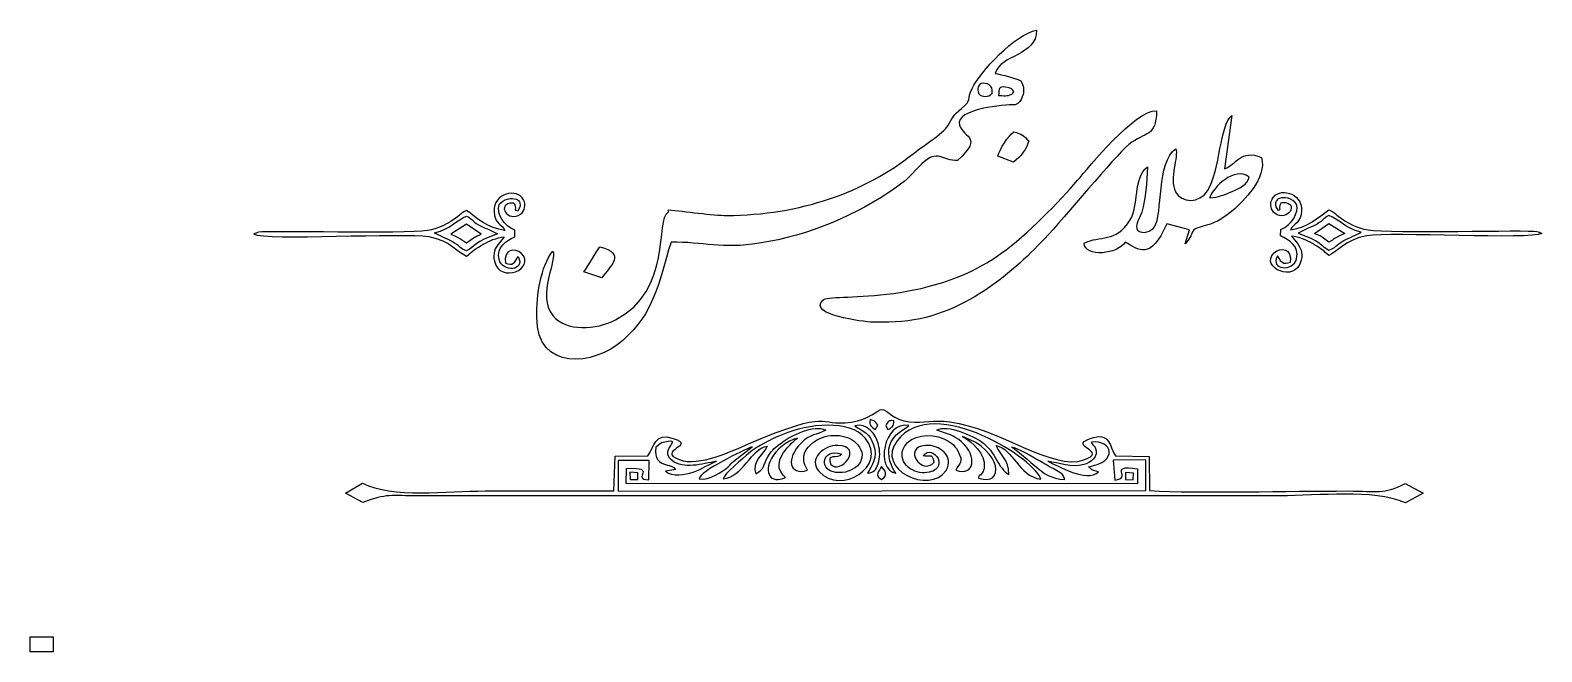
# Model space of a CAD drawing. Header units: millimetres. Extents: x -324 to 397, y -93 to 254.
# Drawn here: x -324.4 to -76.3, y 151.6 to 253.7 of the extents above; entities that cross this region are included whole.
import ezdxf

# ---------------------------------------------------------------- set-up
doc = ezdxf.new("R2010")
doc.units = ezdxf.units.MM
doc.header["$MEASUREMENT"] = 0
doc.header["$XCLIPFRAME"] = 2
doc.layers.add('Layer 1', color=7, linetype='Continuous')
picture_1 = doc.add_image_def('image1.jpg', size_in_pixel=(19469, 12820))

msp = doc.modelspace()

# ---------------------------------------------------------------- linework, layer by layer
at = {"layer": 'Layer 1', "color": 250}
for points, knots in [([(-210.0745, 223.284), (-212.3486, 223.284), (-217.1373, 223.9416), (-219.6431, 224.2161), (-219.6431, 224.2161), (-219.6835, 223.8641), (-219.6835, 223.8641), (-221.9191, 222.5283), (-218.8778, 211.0238), (-228.3851, 206.1141), (-231.5268, 204.4917), (-236.4815, 204.1885), (-238.6458, 206.8269), (-241.3913, 210.174), (-237.8032, 216.196), (-238.6495, 217.432), (-240.6593, 214.8215), (-241.2897, 210.3736), (-241.2897, 206.5658), (-241.2897, 197.6048), (-231.8707, 198.5698), (-227.1808, 202.7544), (-221.9581, 207.4144), (-221.3978, 211.8889), (-219.2471, 218.8953), (-213.9658, 218.954), (-210.8353, 217.714), (-204.7514, 218.7004), (-196.4273, 220.05), (-188.8843, 223.2744), (-182.2272, 227.9275), (-180.3135, 229.2651), (-179.6858, 230.1562), (-178.0954, 231.7352), (-175.529, 234.2832), (-174.6108, 232.2332), (-172.2391, 232.2772), (-167.6055, 236.463), (-171.7335, 235.9493), (-171.9551, 238.5804), (-171.5595, 241.0637), (-163.1886, 241.5592), (-162.7365, 241.4464), (-162.1288, 241.7366), (-161.8276, 241.9693), (-161.459, 243.1274), (-161.3096, 243.9317), (-161.2872, 244.5782), (-161.837, 245.3515), (-162.511, 245.8052), (-165.0865, 246.3792), (-166.037, 246.605), (-165.2303, 249.6784), (-159.2116, 249.45), (-159.2445, 253.6854), (-162.6756, 253.1388), (-168.5846, 246.7488), (-169.8378, 244.1231), (-170.7599, 242.191), (-169.6971, 242.3892), (-171.588, 240.8313), (-172.8393, 239.8003), (-173.074, 239.3644), (-173.7991, 238.0108), (-174.4377, 236.8188), (-178.4945, 234.232), (-179.5201, 233.4074), (-187.3121, 227.1421), (-198.1147, 223.284), (-210.0745, 223.284)], [0, 0, 0, 0, 0.04347826, 0.04347826, 0.04347826, 0.08695652, 0.08695652, 0.08695652, 0.13043478, 0.13043478, 0.13043478, 0.17391304, 0.17391304, 0.17391304, 0.2173913, 0.2173913, 0.2173913, 0.26086957, 0.26086957, 0.26086957, 0.30434783, 0.30434783, 0.30434783, 0.34782609, 0.34782609, 0.34782609, 0.39130435, 0.39130435, 0.39130435, 0.43478261, 0.43478261, 0.43478261, 0.47826087, 0.47826087, 0.47826087, 0.52173913, 0.52173913, 0.52173913, 0.56521739, 0.56521739, 0.56521739, 0.60869565, 0.60869565, 0.60869565, 0.65217391, 0.65217391, 0.65217391, 0.69565217, 0.69565217, 0.69565217, 0.73913043, 0.73913043, 0.73913043, 0.7826087, 0.7826087, 0.7826087, 0.82608696, 0.82608696, 0.82608696, 0.86956522, 0.86956522, 0.86956522, 0.91304348, 0.91304348, 0.91304348, 0.95652174, 0.95652174, 0.95652174, 1, 1, 1, 1]), ([(-168.7089, 243.2278), (-169.0588, 244.2055), (-168.7575, 244.7531), (-168.33, 244.9302), (-167.4817, 245.1398), (-166.3016, 244.7364), (-166.5452, 243.3429), (-167.1257, 242.5984), (-168.1775, 242.6989), (-168.7089, 243.2278)], [0, 0, 0, 0, 0.33333333, 0.33333333, 0.33333333, 0.66666667, 0.66666667, 0.66666667, 1, 1, 1, 1]), ([(-165.5029, 242.9658), (-165.3671, 244.1126), (-165.4945, 244.4518), (-164.3529, 244.3641), (-163.32, 244.2848), (-163.1679, 243.8923), (-162.9602, 243.6075), (-163.2955, 243.1809), (-163.2267, 243.2687), (-163.3991, 243.1587), (-163.9598, 242.8381), (-164.7168, 242.9593), (-165.5029, 242.9658)], [0, 0, 0, 0, 0.25, 0.25, 0.25, 0.5, 0.5, 0.5, 0.75, 0.75, 0.75, 1, 1, 1, 1]), ([(-186.1182, 205.7708), (-186.1182, 205.7708), (-183.4724, 205.7708), (-183.4724, 205.7708), (-172.1982, 205.7708), (-163.402, 213.707), (-157.963, 219.4203), (-154.5105, 223.047), (-146.7052, 232.6925), (-144.0715, 234.9049), (-141.3924, 237.1553), (-139.6063, 236.0114), (-139.5467, 240.4353), (-142.9944, 240.6973), (-150.704, 231.143), (-152.5122, 229.0443), (-155.5143, 225.5598), (-160.6442, 220.2245), (-165.0876, 217.0187), (-177.2973, 208.2096), (-193.0425, 210.6068), (-194.3305, 209.3856), (-196.8785, 206.97), (-187.6541, 205.7708), (-186.1182, 205.7708)], [0, 0, 0, 0, 0.125, 0.125, 0.125, 0.25, 0.25, 0.25, 0.375, 0.375, 0.375, 0.5, 0.5, 0.5, 0.625, 0.625, 0.625, 0.75, 0.75, 0.75, 0.875, 0.875, 0.875, 1, 1, 1, 1]), ([(-136.3766, 234.2319), (-139.5828, 232.1021), (-138.494, 223.4056), (-139.8662, 221.429), (-140.3978, 220.6634), (-141.8566, 220.065), (-142.6547, 220.8871), (-143.2101, 221.4593), (-142.2972, 222.8354), (-141.9874, 223.8303), (-141.2755, 226.1162), (-141.1739, 228.6176), (-141.0374, 231.2723), (-143.3932, 229.3141), (-142.4442, 224.8054), (-143.8653, 222.5466), (-146.3159, 218.6511), (-148.8084, 220.089), (-151.4387, 218.7366), (-151.3304, 216.2995), (-145.8076, 216.9093), (-144.6754, 218.915), (-142.4484, 217.6345), (-140.5757, 215.7646), (-137.8812, 221.8814), (-137.8812, 221.8814), (-134.1261, 220.9348), (-134.1261, 220.9348), (-134.1261, 220.9348), (-134.8573, 218.6156), (-134.8573, 218.6156), (-132.8504, 220.8975), (-134.7211, 220.7311), (-131.3274, 221.6591), (-129.5275, 222.1512), (-128.3343, 223.0092), (-126.9816, 224.1584), (-125.3601, 225.5361), (-121.3586, 229.4101), (-122.3209, 232.7817), (-125.7305, 234.251), (-126.5142, 231.5292), (-128.3647, 230.9335), (-128.3647, 230.9335), (-127.1611, 239.6907), (-127.1611, 239.6907), (-129.1895, 238.1833), (-129.0508, 230.8084), (-131.1941, 227.3114), (-132.462, 225.2425), (-135.5126, 225.2824), (-136.4288, 227.1418), (-137.5414, 229.3999), (-135.9071, 232.9713), (-136.3766, 234.2319)], [0, 0, 0, 0, 0.05555556, 0.05555556, 0.05555556, 0.11111111, 0.11111111, 0.11111111, 0.16666667, 0.16666667, 0.16666667, 0.22222222, 0.22222222, 0.22222222, 0.27777778, 0.27777778, 0.27777778, 0.33333333, 0.33333333, 0.33333333, 0.38888889, 0.38888889, 0.38888889, 0.44444444, 0.44444444, 0.44444444, 0.5, 0.5, 0.5, 0.55555556, 0.55555556, 0.55555556, 0.61111111, 0.61111111, 0.61111111, 0.66666667, 0.66666667, 0.66666667, 0.72222222, 0.72222222, 0.72222222, 0.77777778, 0.77777778, 0.77777778, 0.83333333, 0.83333333, 0.83333333, 0.88888889, 0.88888889, 0.88888889, 0.94444444, 0.94444444, 0.94444444, 1, 1, 1, 1]), ([(-165.6159, 233.0241), (-165.6159, 233.0241), (-163.014, 232.0512), (-163.014, 232.0512), (-161.843, 232.8787), (-160.798, 234.3376), (-160.5146, 235.5193), (-161.3933, 236.3671), (-161.6381, 236.6724), (-162.9786, 237.0044), (-163.9971, 236.2783), (-165.1976, 234.2544), (-165.6159, 233.0241)], [0, 0, 0, 0, 0.25, 0.25, 0.25, 0.5, 0.5, 0.5, 0.75, 0.75, 0.75, 1, 1, 1, 1]), ([(-130.8345, 226.1556), (-130.3132, 227.8235), (-126.7593, 231.4119), (-124.3567, 229.5846), (-124.6571, 228.2876), (-125.833, 227.7621), (-127.1217, 227.2122), (-128.3162, 226.7025), (-129.4367, 226.286), (-130.8345, 226.1556)], [0, 0, 0, 0, 0.33333333, 0.33333333, 0.33333333, 0.66666667, 0.66666667, 0.66666667, 1, 1, 1, 1]), ([(-244.1891, 225.5794), (-244.329, 225.7648), (-244.4767, 225.8839), (-244.6556, 225.9367), (-245.2984, 226.2275), (-246.8557, 226.0457), (-247.4508, 224.999), (-247.9185, 223.705), (-246.6862, 221.4915), (-244.8691, 220.8649), (-244.8691, 220.8649), (-244.8608, 219.7833), (-244.8608, 219.7833), (-246.2781, 219.1627), (-247.9602, 218.1482), (-247.4629, 216.0285), (-246.9623, 213.8944), (-243.048, 214.153), (-244.3271, 216.5154), (-244.3271, 216.5154), (-244.6595, 216.008), (-244.6595, 216.008), (-244.8315, 215.7377), (-244.9049, 215.5379), (-245.1674, 215.4171), (-245.4362, 215.179), (-245.8785, 215.2499), (-246.398, 215.4523), (-246.859, 217.7431), (-244.8048, 218.0372), (-243.8004, 217.0319), (-241.3277, 214.5571), (-247.3554, 211.9347), (-248.2369, 215.7898), (-248.5227, 217.0394), (-248.1726, 217.9247), (-247.4259, 218.8062), (-247.4259, 218.8062), (-246.6504, 219.7624), (-246.6504, 219.7624), (-247.8332, 219.6228), (-249.1764, 219.0832), (-250.0833, 218.551), (-250.4694, 218.3245), (-251.1892, 217.869), (-251.5381, 217.6292), (-252.2035, 217.1721), (-252.1995, 216.9735), (-252.7938, 216.5946), (-254.0499, 217.0712), (-255.5013, 219.1972), (-258.986, 219.8036), (-263.0547, 220.5116), (-285.887, 219.1241), (-287.7241, 220.2031), (-287.4949, 220.3773), (-287.1952, 220.4321), (-286.9175, 220.5336), (-285.5239, 220.8024), (-262.9701, 220.2159), (-259.2138, 220.7877), (-257.4163, 221.0614), (-255.6448, 222.0104), (-254.3088, 223.0448), (-253.7065, 223.5111), (-253.4919, 223.8254), (-252.7938, 224.091), (-250.9861, 222.7641), (-249.4015, 221.217), (-246.5049, 220.8201), (-247.0095, 221.8744), (-248.1869, 221.9158), (-248.296, 223.9216), (-248.4622, 226.9783), (-244.4733, 227.8653), (-243.4443, 225.8319), (-243.0388, 225.0304), (-243.2585, 224.0134), (-243.9344, 223.494), (-245.9238, 221.9652), (-248.1796, 225.3192), (-245.1208, 225.3019), (-244.9037, 225.2678), (-244.7289, 224.7846), (-244.7318, 224.4893), (-244.7146, 224.064), (-244.926, 224.199), (-244.388, 224.0065), (-243.8113, 224.832), (-244.0435, 225.4278), (-244.1891, 225.5794)], [0, 0, 0, 0, 0.03333333, 0.03333333, 0.03333333, 0.06666667, 0.06666667, 0.06666667, 0.1, 0.1, 0.1, 0.13333333, 0.13333333, 0.13333333, 0.16666667, 0.16666667, 0.16666667, 0.2, 0.2, 0.2, 0.23333333, 0.23333333, 0.23333333, 0.26666667, 0.26666667, 0.26666667, 0.3, 0.3, 0.3, 0.33333333, 0.33333333, 0.33333333, 0.36666667, 0.36666667, 0.36666667, 0.4, 0.4, 0.4, 0.43333333, 0.43333333, 0.43333333, 0.46666667, 0.46666667, 0.46666667, 0.5, 0.5, 0.5, 0.53333333, 0.53333333, 0.53333333, 0.56666667, 0.56666667, 0.56666667, 0.6, 0.6, 0.6, 0.63333333, 0.63333333, 0.63333333, 0.66666667, 0.66666667, 0.66666667, 0.7, 0.7, 0.7, 0.73333333, 0.73333333, 0.73333333, 0.76666667, 0.76666667, 0.76666667, 0.8, 0.8, 0.8, 0.83333333, 0.83333333, 0.83333333, 0.86666667, 0.86666667, 0.86666667, 0.9, 0.9, 0.9, 0.93333333, 0.93333333, 0.93333333, 0.96666667, 0.96666667, 0.96666667, 1, 1, 1, 1]), ([(-119.8458, 225.7004), (-119.7059, 225.8858), (-119.5582, 226.0049), (-119.3793, 226.0577), (-118.7365, 226.3485), (-117.1792, 226.1667), (-116.5841, 225.12), (-116.1164, 223.826), (-117.3487, 221.6125), (-119.1658, 220.9859), (-119.1658, 220.9859), (-119.1741, 219.9043), (-119.1741, 219.9043), (-117.7568, 219.2837), (-116.0747, 218.2692), (-116.572, 216.1495), (-117.0726, 214.0154), (-120.9869, 214.274), (-119.7078, 216.6364), (-119.7078, 216.6364), (-119.3754, 216.129), (-119.3754, 216.129), (-119.2034, 215.8587), (-119.13, 215.6589), (-118.8675, 215.5381), (-118.5987, 215.3), (-118.1564, 215.3709), (-117.6369, 215.5733), (-117.1759, 217.8641), (-119.2301, 218.1582), (-120.2345, 217.1529), (-122.7072, 214.6781), (-116.6795, 212.0557), (-115.798, 215.9108), (-115.5122, 217.1604), (-115.8623, 218.0457), (-116.609, 218.9272), (-116.609, 218.9272), (-117.3845, 219.8834), (-117.3845, 219.8834), (-116.2017, 219.7438), (-114.8585, 219.2042), (-113.9516, 218.672), (-113.5655, 218.4455), (-112.8457, 217.99), (-112.4968, 217.7502), (-111.8314, 217.2931), (-111.8354, 217.0945), (-111.2411, 216.7156), (-109.985, 217.1922), (-108.5336, 219.3182), (-105.0489, 219.9246), (-100.9802, 220.6326), (-78.1479, 219.2451), (-76.3108, 220.3241), (-76.54, 220.4983), (-76.8397, 220.5531), (-77.1174, 220.6546), (-78.511, 220.9234), (-101.0648, 220.3369), (-104.8211, 220.9087), (-106.6186, 221.1824), (-108.3901, 222.1314), (-109.7261, 223.1658), (-110.3284, 223.6321), (-110.543, 223.9464), (-111.2411, 224.212), (-113.0488, 222.8851), (-114.6334, 221.338), (-117.53, 220.9411), (-117.0254, 221.9954), (-115.848, 222.0368), (-115.7389, 224.0426), (-115.5727, 227.0993), (-119.5616, 227.9863), (-120.5906, 225.9529), (-120.9961, 225.1514), (-120.7764, 224.1344), (-120.1005, 223.615), (-118.1111, 222.0862), (-115.8553, 225.4402), (-118.9141, 225.4229), (-119.1312, 225.3888), (-119.306, 224.9056), (-119.3031, 224.6103), (-119.3203, 224.185), (-119.1089, 224.32), (-119.6469, 224.1275), (-120.2236, 224.953), (-119.9914, 225.5488), (-119.8458, 225.7004)], [0, 0, 0, 0, 0.03333333, 0.03333333, 0.03333333, 0.06666667, 0.06666667, 0.06666667, 0.1, 0.1, 0.1, 0.13333333, 0.13333333, 0.13333333, 0.16666667, 0.16666667, 0.16666667, 0.2, 0.2, 0.2, 0.23333333, 0.23333333, 0.23333333, 0.26666667, 0.26666667, 0.26666667, 0.3, 0.3, 0.3, 0.33333333, 0.33333333, 0.33333333, 0.36666667, 0.36666667, 0.36666667, 0.4, 0.4, 0.4, 0.43333333, 0.43333333, 0.43333333, 0.46666667, 0.46666667, 0.46666667, 0.5, 0.5, 0.5, 0.53333333, 0.53333333, 0.53333333, 0.56666667, 0.56666667, 0.56666667, 0.6, 0.6, 0.6, 0.63333333, 0.63333333, 0.63333333, 0.66666667, 0.66666667, 0.66666667, 0.7, 0.7, 0.7, 0.73333333, 0.73333333, 0.73333333, 0.76666667, 0.76666667, 0.76666667, 0.8, 0.8, 0.8, 0.83333333, 0.83333333, 0.83333333, 0.86666667, 0.86666667, 0.86666667, 0.9, 0.9, 0.9, 0.93333333, 0.93333333, 0.93333333, 0.96666667, 0.96666667, 0.96666667, 1, 1, 1, 1]), ([(-247.7306, 220.2398), (-248.5386, 220.7379), (-249.5339, 221.0904), (-250.4218, 221.5183), (-251.7426, 222.1548), (-251.7882, 222.6712), (-252.7938, 223.1678), (-254.5166, 222.5309), (-255.1704, 221.1277), (-258.0966, 220.4119), (-257.3682, 219.9959), (-256.0762, 219.4902), (-255.2574, 219.0364), (-253.7951, 218.226), (-253.9786, 217.855), (-252.7938, 217.4589), (-251.3915, 218.208), (-251.5519, 218.9322), (-247.7306, 220.2398)], [0, 0, 0, 0, 0.16666667, 0.16666667, 0.16666667, 0.33333333, 0.33333333, 0.33333333, 0.5, 0.5, 0.5, 0.66666667, 0.66666667, 0.66666667, 0.83333333, 0.83333333, 0.83333333, 1, 1, 1, 1]), ([(-250.3966, 220.2031), (-250.9404, 219.9463), (-251.2143, 219.8926), (-251.6687, 219.6085), (-251.6687, 219.6085), (-252.7938, 218.792), (-252.7938, 218.792), (-253.995, 219.4054), (-252.9284, 219.1245), (-255.4052, 220.2031), (-255.4052, 220.2031), (-252.7938, 221.8442), (-252.7938, 221.8442), (-252.7938, 221.8442), (-250.3966, 220.2031), (-250.3966, 220.2031)], [0, 0, 0, 0, 0.2, 0.2, 0.2, 0.4, 0.4, 0.4, 0.6, 0.6, 0.6, 0.8, 0.8, 0.8, 1, 1, 1, 1]), ([(-116.3043, 220.3608), (-115.4963, 220.8589), (-114.501, 221.2114), (-113.6131, 221.6393), (-112.2923, 222.2758), (-112.2467, 222.7922), (-111.2411, 223.2888), (-109.5183, 222.6519), (-108.8645, 221.2487), (-105.9383, 220.5329), (-106.6667, 220.1169), (-107.9587, 219.6112), (-108.7775, 219.1574), (-110.2398, 218.347), (-110.0563, 217.976), (-111.2411, 217.5799), (-112.6434, 218.329), (-112.483, 219.0532), (-116.3043, 220.3608)], [0, 0, 0, 0, 0.16666667, 0.16666667, 0.16666667, 0.33333333, 0.33333333, 0.33333333, 0.5, 0.5, 0.5, 0.66666667, 0.66666667, 0.66666667, 0.83333333, 0.83333333, 0.83333333, 1, 1, 1, 1]), ([(-113.6383, 220.3241), (-113.0945, 220.0673), (-112.8206, 220.0136), (-112.3662, 219.7295), (-112.3662, 219.7295), (-111.2411, 218.913), (-111.2411, 218.913), (-110.0399, 219.5264), (-111.1065, 219.2455), (-108.6297, 220.3241), (-108.6297, 220.3241), (-111.2411, 221.9652), (-111.2411, 221.9652), (-111.2411, 221.9652), (-113.6383, 220.3241), (-113.6383, 220.3241)], [0, 0, 0, 0, 0.2, 0.2, 0.2, 0.4, 0.4, 0.4, 0.6, 0.6, 0.6, 0.8, 0.8, 0.8, 1, 1, 1, 1]), ([(-233.5751, 214.0146), (-233.5751, 214.0146), (-230.6055, 213.0394), (-230.6055, 213.0394), (-229.1815, 214.9849), (-226.5532, 217.0782), (-230.9191, 218.1122), (-231.7518, 216.9513), (-232.7114, 215.1986), (-233.5751, 214.0146)], [0, 0, 0, 0, 0.33333333, 0.33333333, 0.33333333, 0.66666667, 0.66666667, 0.66666667, 1, 1, 1, 1]), ([(-176.0456, 182.7533), (-178.0588, 180.4553), (-181.3683, 185.1998), (-177.4615, 185.5226), (-175.2786, 185.7029), (-172.6241, 183.7037), (-174.098, 181.4321), (-176.7459, 177.3514), (-185.8081, 181.5766), (-182.1323, 186.3006), (-175.958, 194.2356), (-158.879, 182.787), (-158.5506, 179.9662), (-162.3064, 180.5522), (-162.9952, 184.9501), (-165.879, 185.5102), (-165.2763, 183.8905), (-163.7461, 183.3264), (-163.7747, 180.77), (-165.5827, 181.7049), (-165.8587, 184.4407), (-168.3231, 186.1466), (-169.4984, 186.9602), (-173.9529, 189.0929), (-175.6122, 188.0368), (-173.6984, 187.336), (-172.9023, 187.2726), (-171.539, 186.0884), (-168.8945, 183.7914), (-169.4375, 180.3214), (-172.468, 181.4673), (-171.902, 182.6893), (-171.1059, 182.6881), (-172.1853, 184.6365), (-172.7567, 185.6679), (-173.4888, 186.1662), (-174.4702, 186.6006), (-176.6875, 187.582), (-179.8477, 187.2297), (-180.9258, 185.3513), (-182.3362, 182.8943), (-179.773, 180.924), (-177.6311, 181.0306), (-173.0372, 181.259), (-176.2392, 186.0561), (-177.8693, 183.8116), (-176.8729, 183.4596), (-176.3689, 184.4425), (-176.0456, 182.7533)], [0, 0, 0, 0, 0.0625, 0.0625, 0.0625, 0.125, 0.125, 0.125, 0.1875, 0.1875, 0.1875, 0.25, 0.25, 0.25, 0.3125, 0.3125, 0.3125, 0.375, 0.375, 0.375, 0.4375, 0.4375, 0.4375, 0.5, 0.5, 0.5, 0.5625, 0.5625, 0.5625, 0.625, 0.625, 0.625, 0.6875, 0.6875, 0.6875, 0.75, 0.75, 0.75, 0.8125, 0.8125, 0.8125, 0.875, 0.875, 0.875, 0.9375, 0.9375, 0.9375, 1, 1, 1, 1]), ([(-223.0391, 183.8287), (-223.0391, 183.8287), (-228.4112, 183.7664), (-228.4112, 183.7664), (-228.4112, 183.7664), (-228.623, 178.0424), (-228.623, 178.0424), (-235.6777, 178.0425), (-242.7201, 178.0411), (-249.762, 178.0409), (-256.0058, 178.0407), (-264.996, 176.7756), (-269.8703, 179.3256), (-269.8703, 179.3256), (-272.6584, 177.6872), (-272.6584, 177.6872), (-272.6584, 177.6872), (-269.8584, 176.136), (-269.8584, 176.136), (-265.7106, 177.6814), (-265.5663, 177.2375), (-260.3453, 177.2396), (-260.3453, 177.2396), (-119.3224, 177.2396), (-119.3224, 177.2396), (-112.8041, 177.2377), (-104.1523, 178.4212), (-98.6849, 176.1057), (-98.6849, 176.1057), (-95.7712, 177.6857), (-95.7712, 177.6857), (-95.7712, 177.6857), (-98.7131, 179.2962), (-98.7131, 179.2962), (-102.5083, 177.3742), (-103.0271, 178.0415), (-108.2099, 178.0411), (-117.5324, 178.0405), (-132.6024, 177.6428), (-140.6815, 178.1079), (-140.6815, 178.1079), (-140.7302, 183.7051), (-140.7302, 183.7051), (-140.7302, 183.7051), (-146.3095, 183.8267), (-146.3095, 183.8267), (-147.2065, 185.0767), (-147.0747, 187.9161), (-150.4548, 186.6483), (-154.206, 185.2411), (-147.258, 184.6667), (-151.4683, 183.1399), (-156.5187, 181.3086), (-165.5109, 188.3746), (-173.4765, 189.4044), (-176.1959, 189.7559), (-177.78, 189.1969), (-180.0795, 189.3843), (-182.9031, 189.6143), (-183.6454, 191.4676), (-184.6623, 191.437), (-185.2485, 191.4194), (-186.7895, 189.7037), (-189.6433, 189.3412), (-195.5433, 188.5918), (-192.4538, 191.7488), (-206.5, 185.7909), (-209.1044, 184.6862), (-214.728, 181.9537), (-217.8843, 183.1893), (-221.7962, 184.7207), (-214.9528, 185.3719), (-218.8716, 186.6674), (-222.0637, 187.7227), (-221.9349, 185.2504), (-223.0391, 183.8287)], [0, 0, 0, 0, 0.04, 0.04, 0.04, 0.08, 0.08, 0.08, 0.12, 0.12, 0.12, 0.16, 0.16, 0.16, 0.2, 0.2, 0.2, 0.24, 0.24, 0.24, 0.28, 0.28, 0.28, 0.32, 0.32, 0.32, 0.36, 0.36, 0.36, 0.4, 0.4, 0.4, 0.44, 0.44, 0.44, 0.48, 0.48, 0.48, 0.52, 0.52, 0.52, 0.56, 0.56, 0.56, 0.6, 0.6, 0.6, 0.64, 0.64, 0.64, 0.68, 0.68, 0.68, 0.72, 0.72, 0.72, 0.76, 0.76, 0.76, 0.8, 0.8, 0.8, 0.84, 0.84, 0.84, 0.88, 0.88, 0.88, 0.92, 0.92, 0.92, 0.96, 0.96, 0.96, 1, 1, 1, 1]), ([(-210.6705, 180.0495), (-210.7177, 180.714), (-207.2691, 183.5497), (-206.5011, 184.2019), (-204.9634, 185.5076), (-203.0185, 186.417), (-200.905, 187.312), (-196.7463, 189.0731), (-189.8727, 189.8235), (-187.3467, 186.6863), (-183.6268, 182.0664), (-191.3723, 177.2825), (-194.9318, 181.2157), (-196.8177, 183.2997), (-194.1004, 185.6075), (-191.86, 185.5266), (-187.4574, 185.3678), (-191.4791, 180.6106), (-193.0249, 182.4074), (-193.8184, 184.3794), (-191.8445, 183.1307), (-191.2712, 184.0919), (-194.4378, 185.302), (-195.3574, 181.0343), (-191.5565, 181.0515), (-188.9772, 181.0631), (-186.6644, 183.3357), (-188.6185, 185.69), (-189.9177, 187.2553), (-193.0931, 187.7008), (-195.2308, 186.4429), (-198.8853, 184.2925), (-197.0037, 181.8749), (-196.8456, 181.441), (-199.8637, 180.4742), (-200.4294, 183.4255), (-197.8969, 185.9135), (-196.2234, 187.5575), (-195.4742, 187.0997), (-193.8529, 188.045), (-195.7872, 189.0649), (-199.6703, 187.0215), (-200.956, 186.0708), (-202.0778, 185.2412), (-202.5899, 184.8913), (-203.3359, 183.6704), (-204.255, 182.1664), (-203.762, 181.7781), (-205.312, 180.8453), (-206.1904, 182.8804), (-203.8756, 184.1634), (-203.4435, 185.4053), (-205.9592, 185.1404), (-207.5859, 180.2075), (-210.6705, 180.0495)], [0, 0, 0, 0, 0.05555556, 0.05555556, 0.05555556, 0.11111111, 0.11111111, 0.11111111, 0.16666667, 0.16666667, 0.16666667, 0.22222222, 0.22222222, 0.22222222, 0.27777778, 0.27777778, 0.27777778, 0.33333333, 0.33333333, 0.33333333, 0.38888889, 0.38888889, 0.38888889, 0.44444444, 0.44444444, 0.44444444, 0.5, 0.5, 0.5, 0.55555556, 0.55555556, 0.55555556, 0.61111111, 0.61111111, 0.61111111, 0.66666667, 0.66666667, 0.66666667, 0.72222222, 0.72222222, 0.72222222, 0.77777778, 0.77777778, 0.77777778, 0.83333333, 0.83333333, 0.83333333, 0.88888889, 0.88888889, 0.88888889, 0.94444444, 0.94444444, 0.94444444, 1, 1, 1, 1]), ([(-186.9822, 180.9445), (-186.2954, 182.2061), (-185.2321, 183.5262), (-185.981, 185.6043), (-186.7371, 187.7022), (-187.4596, 187.6074), (-189.0732, 188.7213), (-187.1154, 189.2889), (-185.5988, 187.3322), (-185.1947, 185.6902), (-184.9446, 184.6741), (-184.8921, 183.4719), (-185.2456, 182.4934), (-185.6222, 181.4509), (-185.9013, 181.1209), (-186.9822, 180.9445)], [0, 0, 0, 0, 0.2, 0.2, 0.2, 0.4, 0.4, 0.4, 0.6, 0.6, 0.6, 0.8, 0.8, 0.8, 1, 1, 1, 1]), ([(-186.5408, 189.7752), (-185.7439, 189.483), (-185.8437, 189.6014), (-185.3062, 188.8269), (-185.3062, 188.8269), (-185.7328, 188.0793), (-185.7328, 188.0793), (-186.4126, 188.7775), (-186.7263, 188.6038), (-186.5408, 189.7752)], [0, 0, 0, 0, 0.33333333, 0.33333333, 0.33333333, 0.66666667, 0.66666667, 0.66666667, 1, 1, 1, 1]), ([(-182.3194, 180.9543), (-185.7563, 181.47), (-184.3741, 189.5601), (-180.1929, 188.78), (-180.9513, 188.1229), (-182.7112, 187.4496), (-183.3185, 185.5796), (-183.8642, 183.8993), (-183.1165, 181.9679), (-182.3194, 180.9543)], [0, 0, 0, 0, 0.33333333, 0.33333333, 0.33333333, 0.66666667, 0.66666667, 0.66666667, 1, 1, 1, 1]), ([(-183.9746, 188.7536), (-183.5946, 189.4246), (-183.6417, 189.6862), (-182.6785, 189.5612), (-182.6157, 188.6939), (-182.9871, 188.4439), (-183.6371, 188.1328), (-183.6371, 188.1328), (-183.9746, 188.7536), (-183.9746, 188.7536)], [0, 0, 0, 0, 0.33333333, 0.33333333, 0.33333333, 0.66666667, 0.66666667, 0.66666667, 1, 1, 1, 1]), ([(-221.726, 185.2312), (-221.1196, 185.6781), (-221.1603, 185.9018), (-220.2834, 186.0691), (-216.9162, 186.7116), (-221.4198, 184.9295), (-219.0646, 183.0334), (-217.2485, 181.5714), (-214.0814, 182.4674), (-211.7809, 182.926), (-212.8363, 182.581), (-214.1153, 181.6341), (-215.595, 181.1519), (-216.9749, 180.7022), (-219.0499, 180.3376), (-220.1334, 181.2802), (-220.1334, 181.2802), (-218.4553, 181.5819), (-218.4553, 181.5819), (-218.839, 181.9855), (-218.583, 181.8439), (-219.2148, 182.1264), (-219.4768, 182.2435), (-219.4513, 182.1807), (-219.8292, 182.287), (-221.2328, 182.6818), (-222.0332, 183.226), (-221.726, 185.2312)], [0, 0, 0, 0, 0.11111111, 0.11111111, 0.11111111, 0.22222222, 0.22222222, 0.22222222, 0.33333333, 0.33333333, 0.33333333, 0.44444444, 0.44444444, 0.44444444, 0.55555556, 0.55555556, 0.55555556, 0.66666667, 0.66666667, 0.66666667, 0.77777778, 0.77777778, 0.77777778, 0.88888889, 0.88888889, 0.88888889, 1, 1, 1, 1]), ([(-200.4486, 180.247), (-202.9773, 179.1404), (-204.0078, 181.1206), (-202.7465, 183.3771), (-201.9773, 184.7534), (-200.3082, 186.3456), (-198.5094, 186.6887), (-199.1881, 186.2059), (-200.4645, 184.9279), (-200.9985, 183.9926), (-202.3974, 181.542), (-200.5603, 180.4957), (-200.4486, 180.247)], [0, 0, 0, 0, 0.25, 0.25, 0.25, 0.5, 0.5, 0.5, 0.75, 0.75, 0.75, 1, 1, 1, 1]), ([(-168.773, 180.1653), (-168.5294, 181.165), (-168.7559, 180.1444), (-168.1489, 181.0296), (-167.9528, 181.3156), (-167.8543, 181.5631), (-167.8244, 181.9755), (-167.6642, 184.1837), (-169.6951, 186.0315), (-171.3865, 186.9745), (-164.8858, 184.7493), (-164.4003, 178.6458), (-168.773, 180.1653)], [0, 0, 0, 0, 0.25, 0.25, 0.25, 0.5, 0.5, 0.5, 0.75, 0.75, 0.75, 1, 1, 1, 1]), ([(-157.3961, 182.9295), (-155.6048, 182.6465), (-153.4235, 181.8058), (-151.5016, 182.367), (-150.4453, 182.6755), (-148.8428, 183.6896), (-149.6341, 185.1918), (-149.8562, 185.6134), (-149.8293, 185.4186), (-149.9813, 185.6371), (-150.3837, 186.2159), (-150.0937, 185.4209), (-150.2169, 186.0648), (-146.8041, 186.4571), (-145.7304, 182.8221), (-150.7138, 182.021), (-149.9807, 181.2361), (-149.6483, 181.4376), (-149.0932, 181.1658), (-151.0259, 179.3309), (-155.7851, 182.2271), (-157.3961, 182.9295)], [0, 0, 0, 0, 0.14285714, 0.14285714, 0.14285714, 0.28571429, 0.28571429, 0.28571429, 0.42857143, 0.42857143, 0.42857143, 0.57142857, 0.57142857, 0.57142857, 0.71428571, 0.71428571, 0.71428571, 0.85714286, 0.85714286, 0.85714286, 1, 1, 1, 1]), ([(-214.635, 180.0518), (-214.5385, 181.2797), (-207.3043, 184.7764), (-205.9074, 185.2996), (-205.9074, 185.2996), (-208.9357, 182.94), (-208.9357, 182.94), (-209.3601, 182.595), (-209.4489, 182.384), (-209.8748, 182.0178), (-210.7363, 181.277), (-212.9781, 179.7022), (-214.635, 180.0518)], [0, 0, 0, 0, 0.25, 0.25, 0.25, 0.5, 0.5, 0.5, 0.75, 0.75, 0.75, 1, 1, 1, 1]), ([(-154.5884, 179.9049), (-156.8772, 180.1016), (-158.016, 180.8066), (-159.5681, 182.2002), (-159.8828, 182.4827), (-162.8744, 185.1181), (-163.3335, 185.2373), (-162.1253, 185.0829), (-157.5836, 182.249), (-156.2377, 181.5523), (-155.4523, 181.1457), (-154.8061, 180.8435), (-154.5884, 179.9049)], [0, 0, 0, 0, 0.25, 0.25, 0.25, 0.5, 0.5, 0.5, 0.75, 0.75, 0.75, 1, 1, 1, 1]), ([(-226.5967, 179.2725), (-226.5967, 179.2725), (-142.6651, 179.2031), (-142.6651, 179.2031), (-142.6651, 179.2031), (-142.6543, 181.6838), (-142.6543, 181.6838), (-147.7704, 182.4745), (-143.3145, 180.0609), (-146.4143, 179.8373), (-146.4143, 179.8373), (-146.6495, 183.0994), (-146.6495, 183.0994), (-146.6495, 183.0994), (-141.3012, 183.1371), (-141.3012, 183.1371), (-141.3012, 183.1371), (-141.3313, 178.1458), (-141.3313, 178.1458), (-141.3313, 178.1458), (-227.9032, 178.0301), (-227.9032, 178.0301), (-227.9032, 178.0301), (-227.9154, 183.0444), (-227.9154, 183.0444), (-227.9154, 183.0444), (-222.8383, 183.0716), (-222.8383, 183.0716), (-222.8383, 183.0716), (-222.8764, 179.8479), (-222.8764, 179.8479), (-225.9553, 180.046), (-221.2252, 182.0742), (-226.5518, 181.729), (-226.5518, 181.729), (-226.5967, 179.2725), (-226.5967, 179.2725)], [0, 0, 0, 0, 0.08333333, 0.08333333, 0.08333333, 0.16666667, 0.16666667, 0.16666667, 0.25, 0.25, 0.25, 0.33333333, 0.33333333, 0.33333333, 0.41666667, 0.41666667, 0.41666667, 0.5, 0.5, 0.5, 0.58333333, 0.58333333, 0.58333333, 0.66666667, 0.66666667, 0.66666667, 0.75, 0.75, 0.75, 0.83333333, 0.83333333, 0.83333333, 0.91666667, 0.91666667, 0.91666667, 1, 1, 1, 1]), ([(-225.9815, 181.1381), (-225.9815, 181.1381), (-224.7153, 181.0032), (-224.7153, 181.0032), (-224.7153, 181.0032), (-224.7069, 179.9058), (-224.7069, 179.9058), (-224.7069, 179.9058), (-225.9502, 179.9156), (-225.9502, 179.9156), (-225.9502, 179.9156), (-225.9815, 181.1381), (-225.9815, 181.1381)], [0, 0, 0, 0, 0.25, 0.25, 0.25, 0.5, 0.5, 0.5, 0.75, 0.75, 0.75, 1, 1, 1, 1]), ([(-185.2943, 181.0375), (-185.2922, 181.0453), (-184.8247, 181.8456), (-184.6745, 182.0623), (-184.0867, 181.3548), (-183.5443, 180.6987), (-184.6745, 179.9399), (-185.005, 180.2116), (-185.4972, 180.2463), (-185.2943, 181.0375)], [0, 0, 0, 0, 0.33333333, 0.33333333, 0.33333333, 0.66666667, 0.66666667, 0.66666667, 1, 1, 1, 1]), ([(-144.6242, 181.0966), (-144.6242, 181.0966), (-143.3177, 180.9644), (-143.3177, 180.9644), (-143.3177, 180.9644), (-143.3983, 179.8965), (-143.3983, 179.8965), (-143.3983, 179.8965), (-144.6529, 179.9201), (-144.6529, 179.9201), (-144.6529, 179.9201), (-144.6242, 181.0966), (-144.6242, 181.0966)], [0, 0, 0, 0, 0.25, 0.25, 0.25, 0.5, 0.5, 0.5, 0.75, 0.75, 0.75, 1, 1, 1, 1])]:
    msp.add_open_spline(points, degree=3, knots=knots, dxfattribs=at)

# ---------------------------------------------------------------- pictures from other files: only their frames are drawn
at = {"layer": 'Layer 1'}
image = msp.add_image(picture_1, insert=(-319.9937, -24.2756), size_in_units=(270.4042, 178.0646), dxfattribs=at)
image.set_boundary_path([(-319.994, -24.276), (-49.59, 153.789)])

doc.saveas('drawing.dxf')
